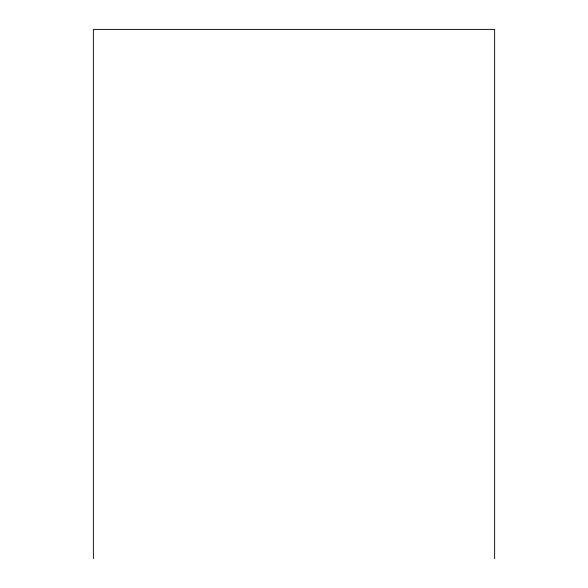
<?xml version="1.0" encoding="UTF-8"?>
<svg xmlns="http://www.w3.org/2000/svg" width="588" height="588" viewBox="0 0 588 588"><rect width="100%" height="100%" fill="white"/><g stroke="black" fill="none" stroke-linecap="round" stroke-linejoin="round"><path stroke-width="0.88" d="M494.633 558.6L494.633 29.4L93.367 29.4L93.367 558.6"/></g></svg>
